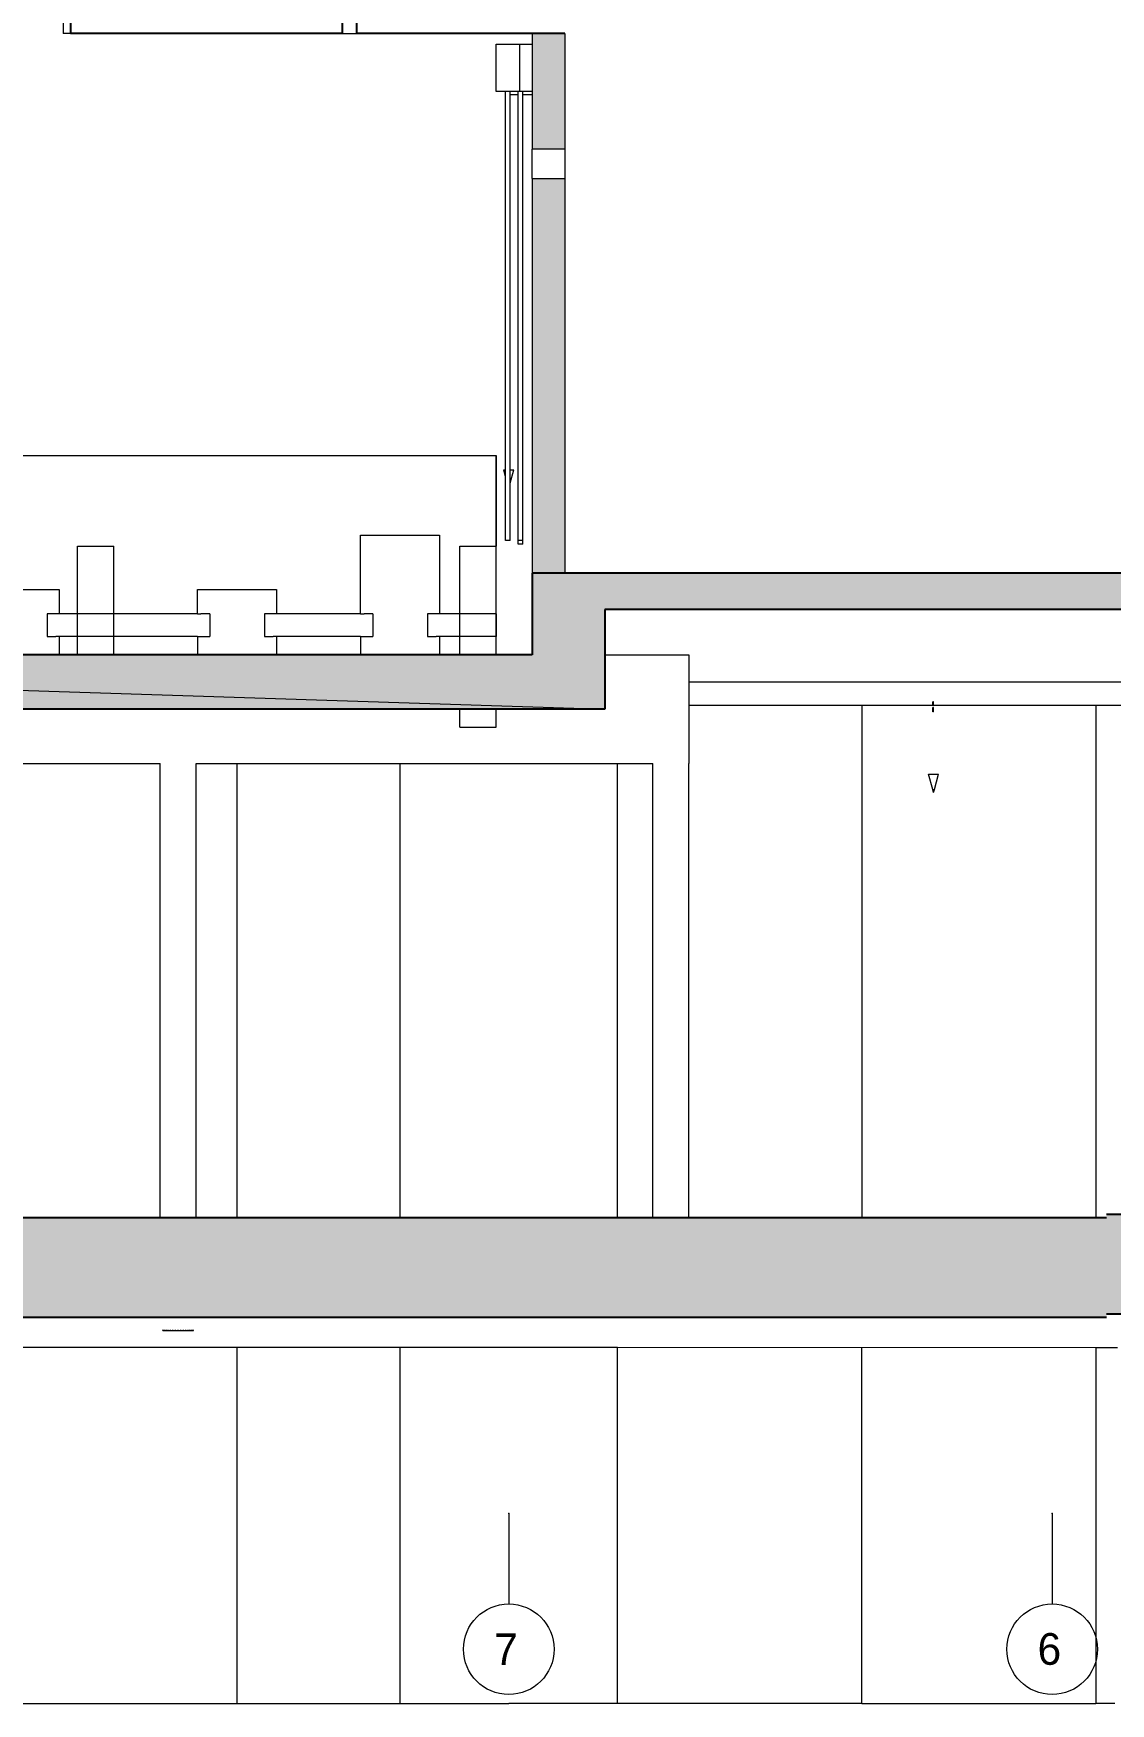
# Model space of a CAD drawing. Header units: metres. Extents: x -35.8 to 4.8, y -7.2 to 21.5.
# Drawn here: x -17.62 to -11.68, y -6.55 to 2.67 of the extents above; entities that cross this region are included whole.
import ezdxf

# ---------------------------------------------------------------- set-up
doc = ezdxf.new("R2010")
doc.units = ezdxf.units.M
doc.header["$MEASUREMENT"] = 0
doc.linetypes.add('Raster', pattern=[0.004, 0.002, -0.001, 0, -0.001])
for name, color, linetype in [('A_Schnitt A Lift RB_1_000 Achsraster', 7, 'Continuous'), ('A_Schnitt A Lift RB_1_110 Wand Aussen', 7, 'Continuous'), ('A_Schnitt A Lift RB_1_111 Wand Aussen - Bohrpfahlwand 80', 7, 'Continuous'), ('A_Schnitt A Lift RB_1_140 Brüstung', 7, 'Continuous'), ('A_Schnitt A Lift RB_1_150 Stütze', 7, 'Continuous'), ('A_Schnitt A Lift RB_1_210 Decke', 7, 'Continuous'), ('A_Schnitt A Lift RB_1_250 Träger Unterzug', 7, 'Continuous'), ('A_Schnitt A Lift RB_1_260 Fundament', 7, 'Continuous'), ('A_Schnitt A Lift RB_1_270 Deckendurchbruchsymbol', 7, 'Continuous'), ('A_Schnitt A Lift RB_1_910 Allgemein Lageplan Höhen', 7, 'Continuous'), ('A_Schnitt A Lift RB_1_950 Polierplan Bemaßung', 7, 'Continuous')]:
    doc.layers.add(name, color=color, linetype=linetype)
doc.styles.add('ERSTELLTER_STIL_1', font='')
doc.styles.get('ERSTELLTER_STIL_1').set_extended_font_data('Eurostile')

msp = doc.modelspace()

# ---------------------------------------------------------------- hatches: boundary and pattern name
at = {"layer": 'A_Schnitt A Lift RB_1_110 Wand Aussen', "linetype": 'Continuous', "lineweight": 0, "true_color": 0x000000}
for points in [[(-14.69, 2.67), (-14.87, 2.67), (-14.87, 2.0311), (-14.69, 2.0311)], [(-14.69, -0.31), (-14.69, 1.8689), (-14.87, 1.8689), (-14.87, -0.31)]]:
    msp.add_hatch(color=18, dxfattribs=at).paths.add_polyline_path(points)
at = {"layer": 'A_Schnitt A Lift RB_1_210 Decke', "linetype": 'Continuous', "lineweight": 0, "true_color": 0x000000}
for points in [[(-14.47, -0.51), (-11.7, -0.51), (-11.7, -0.31), (-14.47, -0.31)], [(-11.7, -0.51), (-8.775, -0.51), (-8.775, -0.31), (-11.7, -0.31)], [(-23.45, -0.76), (-23.45, -1.06), (-14.87, -1.06), (-14.87, -0.76)]]:
    msp.add_hatch(color=18, dxfattribs=at).paths.add_polyline_path(points)
at = {"layer": 'A_Schnitt A Lift RB_1_250 Träger Unterzug', "linetype": 'Continuous', "lineweight": 0, "true_color": 0x000000}
msp.add_hatch(color=18, dxfattribs=at).paths.add_polyline_path([(-14.47, -0.31), (-14.87, -0.31), (-14.87, -1.06), (-14.47, -1.06)])
at = {"layer": 'A_Schnitt A Lift RB_1_260 Fundament', "linetype": 'Continuous', "lineweight": 0, "true_color": 0x000000}
for points in [[(-29.1277, -4.418), (-11.7, -4.418), (-11.7, -3.8679), (-29.1277, -3.8679)], [(-11.7, -4.4002), (-7.555, -4.4002), (-7.555, -3.8501), (-11.7, -3.8501)]]:
    msp.add_hatch(color=18, dxfattribs=at).paths.add_polyline_path(points)

# ---------------------------------------------------------------- linework, layer by layer
at = {"layer": 'A_Schnitt A Lift RB_1_000 Achsraster', "color": 5, "linetype": 'Raster', "lineweight": 0, "ltscale": 1000}
for p, q in [((-15, -5.5), (-15, -6)), ((-12, -5.5), (-12, -6))]:
    msp.add_line(p, q, dxfattribs=at)
at = {"layer": 'A_Schnitt A Lift RB_1_000 Achsraster', "color": 5, "linetype": 'Continuous', "lineweight": 0, "ltscale": 1000}
for centre in [(-15, -6.25), (-12, -6.25)]:
    msp.add_circle(centre, 0.25, dxfattribs=at)
at = {"layer": 'A_Schnitt A Lift RB_1_000 Achsraster', "color": 5, "linetype": 'Raster', "lineweight": 0, "ltscale": 1000}
for p in [(-15, -5.5), (-15, -5.5), (-12, -5.5), (-12, -5.5)]:
    msp.add_point(p, dxfattribs=at)
at = {"layer": 'A_Schnitt A Lift RB_1_110 Wand Aussen', "color": 7, "linetype": 'Continuous', "lineweight": 13, "ltscale": 1000}
for p, q in [((-15.07, 2.35), (-15.07, 2.61)), ((-15.07, 2.61), (-14.94, 2.61)), ((-14.94, 2.61), (-14.94, 2.35)), ((-14.94, 2.61), (-14.87, 2.61)), ((-15.065, 2.35), (-15.07, 2.35)), ((-15.0175, 2.35), (-15.065, 2.35)), ((-14.9925, 2.35), (-15.0175, 2.35)), ((-15.0175, -0.13), (-15.0175, 2.35)), ((-14.945, 2.35), (-14.9925, 2.35)), ((-14.9925, -0.13), (-14.9925, 2.35)), ((-14.9475, 2.33), (-14.9925, 2.33)), ((-14.9475, -0.13), (-14.9475, 2.35)), ((-14.94, 2.35), (-14.945, 2.35)), ((-14.9225, 2.35), (-14.94, 2.35)), ((-14.875, 2.35), (-14.9225, 2.35)), ((-14.9225, -0.13), (-14.9225, 2.35)), ((-14.875, 2.33), (-14.9225, 2.33)), ((-14.87, 2.35), (-14.875, 2.35)), ((-14.87, 2.33), (-14.875, 2.33)), ((-14.9925, -0.13), (-15.0175, -0.13)), ((-14.9475, -0.15), (-14.9475, -0.13)), ((-14.9225, -0.13), (-14.9475, -0.13)), ((-14.9225, -0.15), (-14.9475, -0.15)), ((-14.9225, -0.15), (-14.9225, -0.13))]:
    msp.add_line(p, q, dxfattribs=at)
at = {"layer": 'A_Schnitt A Lift RB_1_110 Wand Aussen', "color": 7, "linetype": 'Continuous', "lineweight": 18, "ltscale": 1000}
for p, q in [((-14.87, 2.67), (-14.87, 2.0311)), ((-14.69, 2.67), (-14.69, 2.0311)), ((-14.69, 2.0311), (-14.87, 2.0311)), ((-14.87, 1.8689), (-14.87, -0.31)), ((-14.87, 1.8689), (-14.69, 1.8689)), ((-14.69, 1.8689), (-14.69, -0.31)), ((-19.02, 0.34), (-15.07, 0.34)), ((-15.07, 0.34), (-15.07, -0.16)), ((-15.07, -0.16), (-15.07, 0.34)), ((-15.8183, -0.535), (-15.8183, -0.1)), ((-15.8183, -0.1), (-15.3817, -0.1)), ((-15.3817, -0.1), (-15.3817, -0.535)), ((-17.918, -0.4), (-17.482, -0.4)), ((-17.482, -0.4), (-17.482, -0.535)), ((-16.7181, -0.535), (-16.7181, -0.4)), ((-16.7181, -0.4), (-16.2818, -0.4)), ((-16.2818, -0.4), (-16.2818, -0.535)), ((-17.5329, -0.535), (-17.5487, -0.535)), ((-17.5487, -0.535), (-17.5487, -0.66)), ((-17.5008, -0.535), (-17.5329, -0.535)), ((-17.482, -0.535), (-17.5008, -0.535)), ((-16.7181, -0.535), (-17.482, -0.535)), ((-16.7181, -0.535), (-16.6992, -0.535)), ((-16.6671, -0.535), (-16.6992, -0.535)), ((-16.6512, -0.535), (-16.6671, -0.535)), ((-16.6512, -0.535), (-16.6512, -0.66)), ((-16.3329, -0.535), (-16.3488, -0.535)), ((-16.3488, -0.535), (-16.3488, -0.66)), ((-16.3008, -0.535), (-16.3329, -0.535)), ((-16.2818, -0.535), (-16.3008, -0.535)), ((-15.8183, -0.535), (-16.2818, -0.535)), ((-15.8183, -0.535), (-15.7992, -0.535)), ((-15.7671, -0.535), (-15.7992, -0.535)), ((-15.7511, -0.535), (-15.7671, -0.535)), ((-15.7511, -0.535), (-15.7511, -0.66)), ((-15.4329, -0.535), (-15.4489, -0.535)), ((-15.4489, -0.535), (-15.4489, -0.66)), ((-15.4008, -0.535), (-15.4329, -0.535)), ((-15.3817, -0.535), (-15.4008, -0.535)), ((-15.07, -0.535), (-15.3817, -0.535)), ((-15.07, -0.535), (-15.07, -0.66)), ((-17.5487, -0.66), (-17.5329, -0.66)), ((-17.5329, -0.66), (-17.5008, -0.66)), ((-17.482, -0.66), (-17.5008, -0.66)), ((-16.7181, -0.66), (-17.482, -0.66)), ((-17.482, -0.66), (-17.482, -0.76)), ((-16.7181, -0.66), (-16.6992, -0.66)), ((-16.7181, -0.66), (-16.7181, -0.76)), ((-16.6992, -0.66), (-16.6671, -0.66)), ((-16.6671, -0.66), (-16.6512, -0.66)), ((-16.3488, -0.66), (-16.3329, -0.66)), ((-16.3329, -0.66), (-16.3008, -0.66)), ((-16.2818, -0.66), (-16.3008, -0.66)), ((-15.8183, -0.66), (-16.2818, -0.66)), ((-16.2818, -0.66), (-16.2818, -0.76)), ((-15.8183, -0.66), (-15.7992, -0.66)), ((-15.8183, -0.66), (-15.8183, -0.76)), ((-15.7992, -0.66), (-15.7671, -0.66)), ((-15.7671, -0.66), (-15.7511, -0.66)), ((-15.4489, -0.66), (-15.4329, -0.66)), ((-15.4329, -0.66), (-15.4008, -0.66)), ((-15.3817, -0.66), (-15.4008, -0.66)), ((-15.07, -0.66), (-15.3817, -0.66)), ((-15.3817, -0.66), (-15.3817, -0.76)), ((-12.6581, -1.04), (-14.005, -1.04)), ((-8.955, -1.04), (-12.655, -1.04))]:
    msp.add_line(p, q, dxfattribs=at)
at = {"layer": 'A_Schnitt A Lift RB_1_110 Wand Aussen', "color": 16, "linetype": 'Continuous', "lineweight": 13, "ltscale": 1000, "true_color": 0x7e0000}
for p, q in [((-14.87, 2.03), (-14.87, 2.0311)), ((-14.87, 2.0251), (-14.87, 2.03)), ((-14.69, 2.0311), (-14.69, 2.03)), ((-14.69, 2.03), (-14.69, 2.0251)), ((-14.87, 2.0178), (-14.87, 2.0251)), ((-14.87, 2.0086), (-14.87, 2.0178)), ((-14.87, 1.9975), (-14.87, 2.0086)), ((-14.87, 1.985), (-14.87, 1.9975)), ((-14.87, 1.9714), (-14.87, 1.985)), ((-14.87, 1.9572), (-14.87, 1.9714)), ((-14.87, 1.95), (-14.87, 1.9572)), ((-14.87, 1.9428), (-14.87, 1.95)), ((-14.87, 1.9286), (-14.87, 1.9428)), ((-14.69, 2.0251), (-14.69, 2.0178)), ((-14.69, 2.0178), (-14.69, 2.0086)), ((-14.69, 2.0086), (-14.69, 1.9975)), ((-14.69, 1.9975), (-14.69, 1.985)), ((-14.69, 1.985), (-14.69, 1.9714)), ((-14.69, 1.9714), (-14.69, 1.9572)), ((-14.69, 1.9572), (-14.69, 1.95)), ((-14.69, 1.95), (-14.69, 1.9428)), ((-14.69, 1.9428), (-14.69, 1.9286)), ((-14.87, 1.915), (-14.87, 1.9286)), ((-14.87, 1.9025), (-14.87, 1.915)), ((-14.87, 1.8914), (-14.87, 1.9025)), ((-14.87, 1.8822), (-14.87, 1.8914)), ((-14.87, 1.8749), (-14.87, 1.8822)), ((-14.87, 1.87), (-14.87, 1.8749)), ((-14.87, 1.8689), (-14.87, 1.87)), ((-14.69, 1.9286), (-14.69, 1.915)), ((-14.69, 1.915), (-14.69, 1.9025)), ((-14.69, 1.9025), (-14.69, 1.8914)), ((-14.69, 1.8914), (-14.69, 1.8822)), ((-14.69, 1.8822), (-14.69, 1.8749)), ((-14.69, 1.8749), (-14.69, 1.87)), ((-14.69, 1.87), (-14.69, 1.8689))]:
    msp.add_line(p, q, dxfattribs=at)
at = {"layer": 'A_Schnitt A Lift RB_1_111 Wand Aussen - Bohrpfahlwand 80', "color": 7, "linetype": 'Continuous', "lineweight": 18, "ltscale": 1000}
for p, q in [((-13.05, -1.04), (-13.05, -3.8679)), ((-11.7583, -1.04), (-11.7583, -3.8679)), ((-16.5, -3.8679), (-16.5, -1.36)), ((-15.6, -3.8679), (-15.6, -1.36)), ((-14.4, -3.8679), (-14.4, -1.36)), ((-14.4, -3.8679), (-14.4, -1.36)), ((-14.4, -3.8679), (-14.4, -1.36)), ((-16.5, -6.55), (-16.5, -4.5833)), ((-15.6, -6.55), (-15.6, -4.5833)), ((-14.4, -6.55), (-14.4, -4.5833)), ((-14.4, -6.55), (-14.4, -4.5833)), ((-14.4, -6.55), (-14.4, -4.5833)), ((-13.05, -6.55), (-13.05, -4.5834)), ((-11.7583, -4.5835), (-11.7583, -6.55)), ((-17.7, -6.55), (-16.5, -6.55)), ((-16.5, -6.55), (-15.6, -6.55)), ((-15.6, -6.55), (-14.9989, -6.55)), ((-14.8678, -6.55), (-14.9989, -6.55)), ((-14.4, -6.55), (-14.8678, -6.55)), ((-13.05, -6.55), (-14.4, -6.55)), ((-13.05, -6.55), (-11.7583, -6.55)), ((-11.7452, -6.55), (-11.7583, -6.55)), ((-11.7, -6.55), (-11.7452, -6.55)), ((-11.6549, -6.55), (-11.7, -6.55))]:
    msp.add_line(p, q, dxfattribs=at)
at = {"layer": 'A_Schnitt A Lift RB_1_140 Brüstung', "color": 7, "linetype": 'Continuous', "lineweight": 18, "ltscale": 1000}
for p in [(-17.46, 4.026), (-17.42, 2.67)]:
    msp.add_line(p, (-17.46, 2.67), dxfattribs=at)
at = {"layer": 'A_Schnitt A Lift RB_1_150 Stütze', "color": 7, "linetype": 'Continuous', "lineweight": 13, "ltscale": 1000}
for p, q in [((-16.925, -3.8679), (-16.925, -1.36)), ((-16.725, -3.8679), (-16.725, -1.36)), ((-14.205, -3.8679), (-14.205, -1.36)), ((-14.005, -3.8679), (-14.005, -1.36))]:
    msp.add_line(p, q, dxfattribs=at)
at = {"layer": 'A_Schnitt A Lift RB_1_210 Decke', "color": 7, "linetype": 'Continuous', "lineweight": 25, "ltscale": 1000}
for p, q in [((-17.42, 2.87), (-17.42, 2.67)), ((-15.92, 2.87), (-15.92, 2.67)), ((-15.84, 2.87), (-15.84, 2.67)), ((-15.92, 2.67), (-17.42, 2.67)), ((-14.87, 2.67), (-15.84, 2.67)), ((-14.69, 2.67), (-14.87, 2.67)), ((-14.87, -0.76), (-23.45, -0.76)), ((-14.87, -1.06), (-23.45, -1.06))]:
    msp.add_line(p, q, dxfattribs=at)
at = {"layer": 'A_Schnitt A Lift RB_1_210 Decke', "color": 7, "linetype": 'Continuous', "lineweight": 13, "ltscale": 1000}
msp.add_line((-15.92, 2.67), (-15.84, 2.67), dxfattribs=at)
at = {"layer": 'A_Schnitt A Lift RB_1_210 Decke', "color": 7, "linetype": 'Continuous', "lineweight": 25, "ltscale": 1000, "flags": 128}
for points in [[(-8.955, -0.31), (-11.7, -0.31), (-14.47, -0.31)], [(-8.955, -0.51), (-11.7, -0.51), (-14.47, -0.51)]]:
    msp.add_lwpolyline(points, dxfattribs=at)
at = {"layer": 'A_Schnitt A Lift RB_1_250 Träger Unterzug', "color": 7, "linetype": 'Continuous', "lineweight": 25, "ltscale": 1000}
for p, q in [((-14.87, -0.31), (-14.87, -0.76)), ((-14.69, -0.31), (-14.87, -0.31)), ((-14.47, -0.31), (-14.69, -0.31)), ((-14.47, -0.51), (-14.47, -1.06)), ((-14.47, -1.06), (-14.87, -1.06))]:
    msp.add_line(p, q, dxfattribs=at)
at = {"layer": 'A_Schnitt A Lift RB_1_250 Träger Unterzug', "color": 7, "linetype": 'Continuous', "lineweight": 13, "ltscale": 1000}
for p, q in [((-14.47, -0.76), (-14.005, -0.76)), ((-14.005, -0.76), (-14.005, -0.91)), ((-14.005, -0.91), (-8.955, -0.91)), ((-14.005, -0.91), (-14.005, -1.36)), ((-21.965, -1.36), (-16.925, -1.36)), ((-16.725, -1.36), (-14.205, -1.36))]:
    msp.add_line(p, q, dxfattribs=at)
at = {"layer": 'A_Schnitt A Lift RB_1_260 Fundament', "color": 7, "linetype": 'Continuous', "lineweight": 25, "ltscale": 1000}
for p, q in [((-11.7, -3.8679), (-29.1277, -3.8679)), ((-7.555, -3.8501), (-11.7, -3.8501)), ((-11.7, -4.418), (-29.1277, -4.418)), ((-7.555, -4.4002), (-11.7, -4.4002))]:
    msp.add_line(p, q, dxfattribs=at)
at = {"layer": 'A_Schnitt A Lift RB_1_260 Fundament', "color": 7, "linetype": 'Continuous', "lineweight": 18, "ltscale": 1000}
for p, q in [((-19.7989, -4.5833), (-14.9989, -4.5833)), ((-14.9989, -4.5833), (-14.4, -4.5833)), ((-14.4, -4.5833), (-11.7583, -4.5835)), ((-11.7583, -4.5835), (-11.6401, -4.5835))]:
    msp.add_line(p, q, dxfattribs=at)
at = {"layer": 'A_Schnitt A Lift RB_1_270 Deckendurchbruchsymbol', "color": 7, "linetype": 'Continuous', "lineweight": 13, "ltscale": 1000}
for p, q in [((-17.38, -0.16), (-17.18, -0.16)), ((-17.38, -0.76), (-17.38, -0.16)), ((-17.18, -0.76), (-17.18, -0.16)), ((-15.27, -0.16), (-15.27, -0.16)), ((-15.27, -0.76), (-15.27, -0.16)), ((-15.27, -0.16), (-15.07, -0.16)), ((-15.27, -0.76), (-15.27, -0.16)), ((-15.07, -0.76), (-15.07, -0.16)), ((-15.07, -0.76), (-15.07, -0.16)), ((-15.27, -1.16), (-15.27, -1.06)), ((-15.07, -1.16), (-15.07, -1.06)), ((-15.27, -1.16), (-15.07, -1.16)), ((-16.91, -4.49), (-16.91, -4.4876)), ((-16.91, -4.49), (-16.9087, -4.49)), ((-16.9087, -4.49), (-16.9087, -4.4873)), ((-16.9087, -4.49), (-16.9049, -4.49)), ((-16.9049, -4.49), (-16.9049, -4.487)), ((-16.9049, -4.49), (-16.8986, -4.49)), ((-16.8986, -4.49), (-16.8986, -4.4867)), ((-16.8986, -4.49), (-16.8901, -4.49)), ((-16.8901, -4.49), (-16.8901, -4.4865)), ((-16.8901, -4.49), (-16.8796, -4.49)), ((-16.8796, -4.49), (-16.8796, -4.4863)), ((-16.8796, -4.49), (-16.8675, -4.49)), ((-16.8675, -4.49), (-16.8675, -4.4861)), ((-16.8675, -4.49), (-16.8541, -4.49)), ((-16.8541, -4.49), (-16.8541, -4.486)), ((-16.8541, -4.49), (-16.8398, -4.49)), ((-16.8398, -4.49), (-16.8398, -4.4859)), ((-16.8398, -4.49), (-16.825, -4.49)), ((-16.825, -4.49), (-16.825, -4.4859)), ((-16.825, -4.49), (-16.8102, -4.49)), ((-16.8102, -4.49), (-16.8102, -4.4859)), ((-16.8102, -4.49), (-16.7959, -4.49)), ((-16.7959, -4.49), (-16.7959, -4.486)), ((-16.7959, -4.49), (-16.7825, -4.49)), ((-16.7825, -4.49), (-16.7825, -4.4861)), ((-16.7825, -4.49), (-16.7704, -4.49)), ((-16.7704, -4.49), (-16.7704, -4.4863)), ((-16.7704, -4.49), (-16.7599, -4.49)), ((-16.7599, -4.49), (-16.7599, -4.4865)), ((-16.7599, -4.49), (-16.7514, -4.49)), ((-16.7514, -4.49), (-16.7514, -4.4867)), ((-16.7514, -4.49), (-16.7451, -4.49)), ((-16.7451, -4.49), (-16.7451, -4.487)), ((-16.7451, -4.49), (-16.7413, -4.49)), ((-16.7413, -4.49), (-16.7413, -4.4873)), ((-16.7413, -4.49), (-16.74, -4.49)), ((-16.74, -4.49), (-16.74, -4.4876))]:
    msp.add_line(p, q, dxfattribs=at)
at = {"layer": 'A_Schnitt A Lift RB_1_910 Allgemein Lageplan Höhen', "color": 7, "linetype": 'Continuous', "lineweight": 13, "ltscale": 1000}
for p, q in [((-15.0278, 0.26), (-15.0241, 0.26)), ((-15.0175, 0.223), (-15.0278, 0.26)), ((-15.0241, 0.26), (-15.0175, 0.26)), ((-14.9925, 0.26), (-14.9861, 0.26)), ((-14.9925, 0.187), (-14.9722, 0.26)), ((-14.9861, 0.26), (-14.9759, 0.26)), ((-14.9759, 0.26), (-14.9722, 0.26))]:
    msp.add_line(p, q, dxfattribs=at)
at = {"layer": 'A_Schnitt A Lift RB_1_950 Polierplan Bemaßung', "color": 7, "linetype": 'Continuous', "lineweight": 13, "ltscale": 1000}
for p, q in [((-23.85, -0.76), (-14.47, -1.06)), ((-12.6581, -1.0204), (-12.6581, -1.0202)), ((-12.655, -1.0202), (-12.6581, -1.0202)), ((-12.6581, -1.04), (-12.6581, -1.0204)), ((-12.655, -1.0204), (-12.6581, -1.0204)), ((-12.6581, -1.0402), (-12.6581, -1.04)), ((-12.655, -1.04), (-12.6581, -1.04)), ((-12.6581, -1.0403), (-12.6581, -1.0402)), ((-12.655, -1.0403), (-12.6581, -1.0403)), ((-12.655, -1.0517), (-12.6581, -1.0517)), ((-12.6581, -1.052), (-12.6581, -1.0518)), ((-12.6581, -1.0524), (-12.6581, -1.052)), ((-12.6581, -1.0528), (-12.6581, -1.0524)), ((-12.6581, -1.0534), (-12.6581, -1.0528)), ((-12.6581, -1.0542), (-12.6581, -1.0534)), ((-12.6581, -1.055), (-12.6581, -1.0542)), ((-12.6581, -1.056), (-12.6581, -1.055)), ((-12.6581, -1.0571), (-12.6581, -1.056)), ((-12.6581, -1.0584), (-12.6581, -1.0571)), ((-12.6581, -1.0599), (-12.6581, -1.0584)), ((-12.6581, -1.0617), (-12.6581, -1.0599)), ((-12.6581, -1.0634), (-12.6581, -1.0617)), ((-12.6581, -1.0649), (-12.6581, -1.0634)), ((-12.6581, -1.0662), (-12.6581, -1.0649)), ((-12.6581, -1.0673), (-12.6581, -1.0662)), ((-12.6581, -1.0686), (-12.6581, -1.0673)), ((-12.6581, -1.0697), (-12.6581, -1.0686)), ((-12.6581, -1.0706), (-12.6581, -1.0697)), ((-12.6581, -1.0712), (-12.6581, -1.0706)), ((-12.6581, -1.0716), (-12.6581, -1.0712)), ((-12.6581, -1.0718), (-12.6581, -1.0716)), ((-12.6581, -1.0728), (-12.6581, -1.0718)), ((-12.655, -1.0718), (-12.6581, -1.0718)), ((-12.6581, -1.0739), (-12.6581, -1.0728)), ((-12.6581, -1.0747), (-12.6581, -1.0739)), ((-12.6581, -1.0753), (-12.6581, -1.0747)), ((-12.655, -1.0753), (-12.6581, -1.0753)), ((-12.655, -1.0204), (-12.655, -1.0202)), ((-12.655, -1.04), (-12.655, -1.0204)), ((-12.655, -1.0402), (-12.655, -1.04)), ((-12.655, -1.0403), (-12.655, -1.0402)), ((-12.655, -1.052), (-12.655, -1.0518)), ((-12.655, -1.0524), (-12.655, -1.052)), ((-12.655, -1.0528), (-12.655, -1.0524)), ((-12.655, -1.0534), (-12.655, -1.0528)), ((-12.655, -1.0542), (-12.655, -1.0534)), ((-12.655, -1.055), (-12.655, -1.0542)), ((-12.655, -1.056), (-12.655, -1.055)), ((-12.655, -1.0571), (-12.655, -1.056)), ((-12.655, -1.0584), (-12.655, -1.0571)), ((-12.655, -1.0599), (-12.655, -1.0584)), ((-12.655, -1.0617), (-12.655, -1.0599)), ((-12.655, -1.0634), (-12.655, -1.0617)), ((-12.655, -1.0649), (-12.655, -1.0634)), ((-12.655, -1.0662), (-12.655, -1.0649)), ((-12.655, -1.0673), (-12.655, -1.0662)), ((-12.655, -1.0686), (-12.655, -1.0673)), ((-12.655, -1.0697), (-12.655, -1.0686)), ((-12.655, -1.0706), (-12.655, -1.0697)), ((-12.655, -1.0712), (-12.655, -1.0706)), ((-12.655, -1.0716), (-12.655, -1.0712)), ((-12.655, -1.0718), (-12.655, -1.0716)), ((-12.655, -1.0728), (-12.655, -1.0718)), ((-12.655, -1.0739), (-12.655, -1.0728)), ((-12.655, -1.0747), (-12.655, -1.0739)), ((-12.655, -1.0753), (-12.655, -1.0747)), ((-12.6828, -1.42), (-12.6791, -1.42)), ((-12.6596, -1.5033), (-12.6828, -1.42)), ((-12.6791, -1.42), (-12.6689, -1.42)), ((-12.6689, -1.42), (-12.655, -1.42)), ((-12.655, -1.42), (-12.6411, -1.42)), ((-12.6504, -1.5033), (-12.6272, -1.42)), ((-12.6411, -1.42), (-12.6309, -1.42)), ((-12.6309, -1.42), (-12.6272, -1.42)), ((-12.6596, -1.5033), (-12.659, -1.5033)), ((-12.655, -1.52), (-12.6596, -1.5033)), ((-12.659, -1.5033), (-12.6573, -1.5033)), ((-12.6573, -1.5033), (-12.655, -1.5033)), ((-12.655, -1.5033), (-12.6527, -1.5033)), ((-12.655, -1.52), (-12.6504, -1.5033)), ((-12.6527, -1.5033), (-12.651, -1.5033)), ((-12.651, -1.5033), (-12.6504, -1.5033))]:
    msp.add_line(p, q, dxfattribs=at)

# ---------------------------------------------------------------- texts
at = {"layer": 'A_Schnitt A Lift RB_1_000 Achsraster', "color": 5, "linetype": 'Continuous', "lineweight": 0, "char_height": 0.175, "attachment_point": 1, "style": 'ERSTELLTER_STIL_1'}
for s, insert in [('\\A1;{\\pql;\\pt0;\\fEurostile|b0|i0|c0|p0;\\W1.000000;7}', (-15.0805, -6.1625)), ('\\A1;{\\pql;\\pt0;\\fEurostile|b0|i0|c0|p0;\\W1.000000;6}', (-12.0805, -6.1607))]:
    msp.add_mtext(s, dxfattribs=dict(at, insert=insert))

doc.saveas('drawing.dxf')
